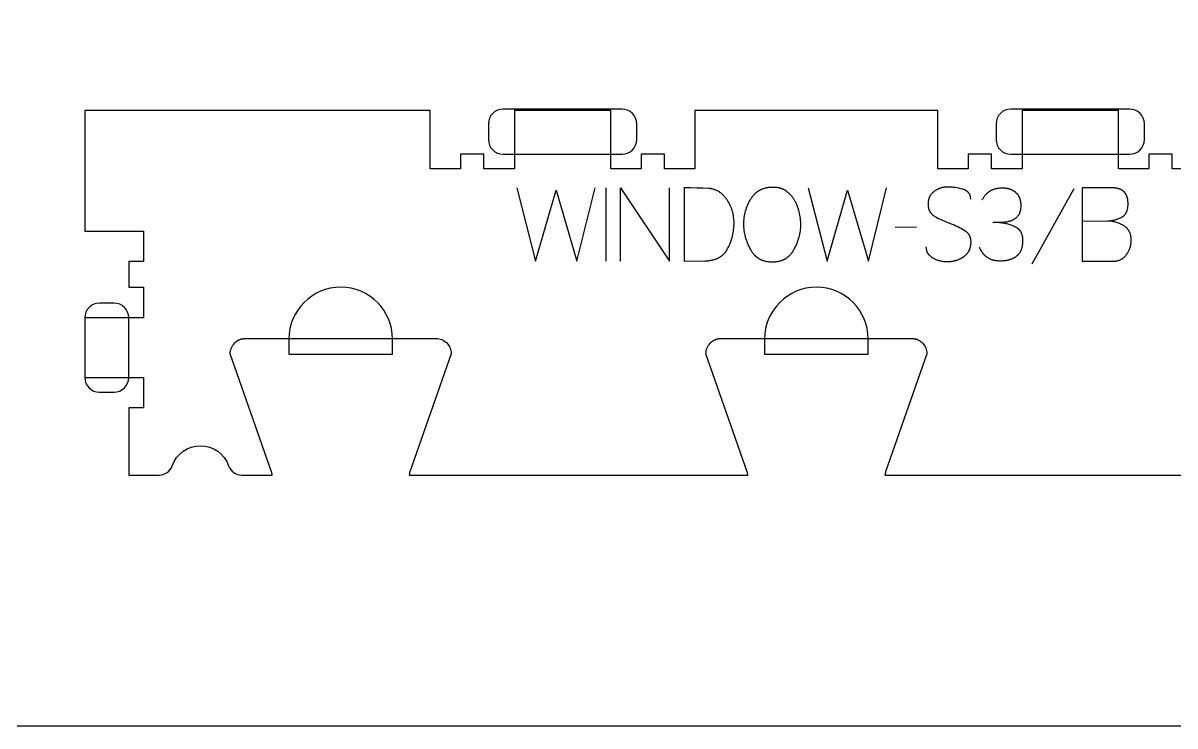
# Model space of a CAD drawing. Extents: x 0 to 4485, y 0 to 8771.
# Drawn here: x 1596.2 to 2068.2, y 3762.6 to 4050.7 of the extents above; entities that cross this region are included whole.
import ezdxf

# ---------------------------------------------------------------- set-up
doc = ezdxf.new("R2010")
doc.units = 0
for name, color, linetype in [('0_SHEET_SPRUCEPLY_2440X122', 1, 'CONTINUOUS'), ('1_ANYTOOL_1MMDEEP_LABELS_S', 2, 'CONTINUOUS'), ('4_ANYTOOL_CUTTHROUGH_OUTSI', 5, 'CONTINUOUS'), ('5_ANYTOOL_HALF_MILL_9MM_IN', 3, 'CONTINUOUS')]:
    doc.layers.add(name, color=color, linetype=linetype)

msp = doc.modelspace()

# ---------------------------------------------------------------- linework, layer by layer
at = {"layer": '0_SHEET_SPRUCEPLY_2440X122'}
msp.add_lwpolyline([(371.7, 4982.59), (371.7, 3762.59), (2811.7, 3762.59), (2811.7, 4982.59)], close=True, dxfattribs=at)
at = {"layer": '1_ANYTOOL_1MMDEEP_LABELS_S', "color": 2}
for points in [[(1903.6, 3983.5), (1903.97, 3983.5), (1904.33, 3983.48), (1904.69, 3983.45), (1905.04, 3983.41), (1905.22, 3983.38), (1905.39, 3983.36), (1905.55, 3983.33), (1905.72, 3983.29), (1905.89, 3983.26), (1906.05, 3983.22), (1906.21, 3983.18), (1906.37, 3983.13), (1906.53, 3983.08), (1906.69, 3983.03), (1906.84, 3982.98), (1907, 3982.92), (1907.15, 3982.86), (1907.3, 3982.8), (1907.45, 3982.74), (1907.59, 3982.67), (1907.74, 3982.6), (1907.88, 3982.53), (1908.02, 3982.45), (1908.16, 3982.37), (1908.3, 3982.29), (1908.43, 3982.2), (1908.57, 3982.11), (1908.7, 3982.02), (1908.96, 3981.84), (1909.21, 3981.64), (1909.46, 3981.44), (1909.7, 3981.23), (1909.94, 3981.02), (1910.17, 3980.8), (1910.39, 3980.58), (1910.61, 3980.35), (1910.82, 3980.11), (1911.03, 3979.87), (1911.23, 3979.62), (1911.43, 3979.36), (1911.62, 3979.1), (1911.8, 3978.83), (1911.98, 3978.55), (1912.15, 3978.27), (1912.31, 3977.99), (1912.47, 3977.7), (1912.63, 3977.4), (1912.78, 3977.11), (1912.92, 3976.81), (1913.06, 3976.5), (1913.19, 3976.2), (1913.32, 3975.88), (1913.44, 3975.57), (1913.55, 3975.25), (1913.66, 3974.93), (1913.76, 3974.6), (1913.86, 3974.27), (1913.95, 3973.94), (1914.04, 3973.6), (1914.12, 3973.26), (1914.27, 3972.58), (1914.39, 3971.9), (1914.5, 3971.23), (1914.59, 3970.57), (1914.65, 3969.91), (1914.7, 3969.27), (1914.73, 3968.62), (1914.74, 3967.99), (1914.73, 3967.35), (1914.7, 3966.71), (1914.64, 3966.07), (1914.57, 3965.44), (1914.47, 3964.8), (1914.35, 3964.16), (1914.21, 3963.52), (1914.05, 3962.89), (1913.87, 3962.25), (1913.66, 3961.61), (1913.44, 3960.97), (1913.19, 3960.34), (1912.92, 3959.7), (1912.63, 3959.06), (1912.31, 3958.42), (1911.98, 3957.79), (1911.8, 3957.47), (1911.62, 3957.17), (1911.43, 3956.88), (1911.24, 3956.59), (1911.04, 3956.32), (1910.83, 3956.05), (1910.62, 3955.8), (1910.4, 3955.56), (1910.28, 3955.44), (1910.17, 3955.32), (1910.05, 3955.21), (1909.94, 3955.1), (1909.82, 3954.99), (1909.7, 3954.88), (1909.58, 3954.78), (1909.46, 3954.68), (1909.33, 3954.58), (1909.2, 3954.49), (1909.08, 3954.39), (1908.95, 3954.3), (1908.82, 3954.21), (1908.68, 3954.13), (1908.55, 3954.04), (1908.41, 3953.96), (1908.28, 3953.88), (1908.14, 3953.81), (1908, 3953.73), (1907.86, 3953.66), (1907.71, 3953.6), (1907.57, 3953.53), (1907.42, 3953.47), (1907.27, 3953.4), (1907.13, 3953.35), (1906.97, 3953.29), (1906.82, 3953.24), (1906.67, 3953.19), (1906.35, 3953.09), (1906.03, 3953.01), (1905.71, 3952.93), (1905.38, 3952.87), (1905.04, 3952.81), (1904.7, 3952.77), (1904.34, 3952.73), (1903.99, 3952.71), (1903.63, 3952.69), (1903.26, 3952.69), (1902.87, 3952.69), (1902.5, 3952.71), (1902.13, 3952.73), (1901.77, 3952.77), (1901.41, 3952.81), (1901.06, 3952.87), (1900.72, 3952.94), (1900.38, 3953.01), (1900.05, 3953.1), (1899.73, 3953.19), (1899.57, 3953.25), (1899.42, 3953.3), (1899.26, 3953.36), (1899.11, 3953.42), (1898.95, 3953.48), (1898.8, 3953.54), (1898.66, 3953.61), (1898.51, 3953.68), (1898.36, 3953.75), (1898.22, 3953.83), (1898.08, 3953.9), (1897.94, 3953.98), (1897.8, 3954.07), (1897.66, 3954.15), (1897.52, 3954.24), (1897.39, 3954.33), (1897.26, 3954.42), (1897.13, 3954.52), (1897, 3954.61), (1896.87, 3954.71), (1896.75, 3954.82), (1896.62, 3954.92), (1896.5, 3955.03), (1896.38, 3955.14), (1896.26, 3955.25), (1896.14, 3955.37), (1896.03, 3955.48), (1895.92, 3955.6), (1895.8, 3955.73), (1895.69, 3955.85), (1895.48, 3956.11), (1895.27, 3956.38), (1895.06, 3956.66), (1894.87, 3956.95), (1894.68, 3957.25), (1894.5, 3957.55), (1894.32, 3957.87), (1893.99, 3958.52), (1893.67, 3959.17), (1893.38, 3959.82), (1893.11, 3960.47), (1892.86, 3961.12), (1892.64, 3961.77), (1892.43, 3962.42), (1892.25, 3963.07), (1892.09, 3963.72), (1891.94, 3964.37), (1891.83, 3965.02), (1891.73, 3965.68), (1891.65, 3966.33), (1891.6, 3966.98), (1891.57, 3967.63), (1891.56, 3968.29), (1891.57, 3968.98), (1891.6, 3969.67), (1891.66, 3970.35), (1891.74, 3971.03), (1891.84, 3971.7), (1891.96, 3972.36), (1892.11, 3973.02), (1892.28, 3973.67), (1892.47, 3974.32), (1892.69, 3974.96), (1892.92, 3975.59), (1893.18, 3976.22), (1893.47, 3976.85), (1893.77, 3977.46), (1894.1, 3978.07), (1894.45, 3978.68), (1894.63, 3978.98), (1894.82, 3979.26), (1895.02, 3979.54), (1895.22, 3979.81), (1895.43, 3980.07), (1895.65, 3980.32), (1895.88, 3980.56), (1896.11, 3980.79), (1896.22, 3980.9), (1896.34, 3981.01), (1896.46, 3981.12), (1896.59, 3981.22), (1896.71, 3981.33), (1896.84, 3981.43), (1896.96, 3981.52), (1897.09, 3981.62), (1897.22, 3981.71), (1897.35, 3981.8), (1897.49, 3981.89), (1897.62, 3981.98), (1897.76, 3982.06), (1897.9, 3982.14), (1898.04, 3982.22), (1898.18, 3982.3), (1898.33, 3982.37), (1898.47, 3982.44), (1898.77, 3982.58), (1899.07, 3982.71), (1899.38, 3982.82), (1899.69, 3982.93), (1900.02, 3983.03), (1900.35, 3983.12), (1900.68, 3983.2), (1901.02, 3983.27), (1901.37, 3983.33), (1901.73, 3983.38), (1902.09, 3983.43), (1902.46, 3983.46), (1902.83, 3983.48), (1903.21, 3983.5)], [(1867.13, 3983.16), (1867.13, 3953.16), (1875.66, 3953.24), (1876.07, 3953.25), (1876.47, 3953.27), (1876.87, 3953.3), (1877.25, 3953.34), (1877.63, 3953.39), (1878.01, 3953.45), (1878.37, 3953.51), (1878.73, 3953.59), (1879.07, 3953.68), (1879.41, 3953.77), (1879.75, 3953.88), (1880.07, 3953.99), (1880.39, 3954.11), (1880.54, 3954.18), (1880.7, 3954.25), (1880.85, 3954.32), (1881, 3954.39), (1881.15, 3954.46), (1881.29, 3954.54), (1881.44, 3954.62), (1881.58, 3954.7), (1881.72, 3954.79), (1881.85, 3954.87), (1881.99, 3954.96), (1882.12, 3955.05), (1882.26, 3955.15), (1882.39, 3955.24), (1882.51, 3955.34), (1882.64, 3955.44), (1882.76, 3955.55), (1882.89, 3955.65), (1883.01, 3955.76), (1883.12, 3955.87), (1883.24, 3955.98), (1883.35, 3956.1), (1883.47, 3956.21), (1883.58, 3956.33), (1883.68, 3956.46), (1883.79, 3956.58), (1883.9, 3956.71), (1884, 3956.84), (1884.1, 3956.97), (1884.2, 3957.1), (1884.29, 3957.24), (1884.39, 3957.38), (1884.57, 3957.66), (1884.75, 3957.96), (1884.91, 3958.26), (1885.23, 3958.88), (1885.53, 3959.5), (1885.8, 3960.13), (1886.06, 3960.77), (1886.29, 3961.41), (1886.51, 3962.06), (1886.7, 3962.71), (1886.87, 3963.37), (1887.03, 3964.03), (1887.16, 3964.7), (1887.27, 3965.38), (1887.36, 3966.06), (1887.44, 3966.75), (1887.49, 3967.44), (1887.52, 3968.14), (1887.53, 3968.84), (1887.52, 3969.44), (1887.49, 3970.03), (1887.44, 3970.62), (1887.37, 3971.2), (1887.28, 3971.77), (1887.23, 3972.05), (1887.18, 3972.34), (1887.12, 3972.62), (1887.05, 3972.9), (1886.98, 3973.18), (1886.91, 3973.45), (1886.83, 3973.73), (1886.74, 3974), (1886.65, 3974.27), (1886.56, 3974.54), (1886.46, 3974.81), (1886.35, 3975.08), (1886.24, 3975.35), (1886.13, 3975.61), (1885.89, 3976.14), (1885.62, 3976.65), (1885.34, 3977.17), (1885.04, 3977.67), (1884.85, 3977.98), (1884.65, 3978.28), (1884.45, 3978.56), (1884.24, 3978.84), (1884.03, 3979.11), (1883.82, 3979.37), (1883.61, 3979.62), (1883.39, 3979.86), (1883.17, 3980.09), (1882.94, 3980.32), (1882.72, 3980.53), (1882.48, 3980.74), (1882.25, 3980.93), (1882.01, 3981.12), (1881.77, 3981.29), (1881.52, 3981.46), (1881.27, 3981.62), (1881.02, 3981.77), (1880.77, 3981.91), (1880.51, 3982.04), (1880.24, 3982.16), (1879.98, 3982.27), (1879.71, 3982.37), (1879.44, 3982.47), (1879.16, 3982.55), (1878.88, 3982.63), (1878.6, 3982.69), (1878.31, 3982.75), (1878.02, 3982.79), (1877.73, 3982.83), (1877.43, 3982.86), (1877.13, 3982.88), (1874.7, 3982.99), (1872.22, 3983.07), (1869.7, 3983.13)]]:
    msp.add_lwpolyline(points, close=True, dxfattribs=at)
for points in [[(1984.51, 3978.57), (1984.51, 3978.76), (1984.51, 3978.85), (1984.5, 3978.95), (1984.49, 3979.04), (1984.48, 3979.13), (1984.47, 3979.21), (1984.46, 3979.3), (1984.45, 3979.39), (1984.43, 3979.47), (1984.42, 3979.56), (1984.4, 3979.64), (1984.38, 3979.72), (1984.36, 3979.8), (1984.33, 3979.88), (1984.31, 3979.96), (1984.28, 3980.04), (1984.25, 3980.12), (1984.22, 3980.19), (1984.19, 3980.27), (1984.16, 3980.34), (1984.13, 3980.42), (1984.09, 3980.49), (1984.05, 3980.56), (1984.01, 3980.63), (1983.97, 3980.7), (1983.93, 3980.77), (1983.89, 3980.83), (1983.84, 3980.9), (1983.79, 3980.96), (1983.74, 3981.03), (1983.69, 3981.09), (1983.64, 3981.15), (1983.59, 3981.21), (1983.53, 3981.27), (1983.48, 3981.33), (1983.42, 3981.39), (1983.36, 3981.45), (1983.3, 3981.5), (1983.23, 3981.56), (1983.17, 3981.61), (1983.1, 3981.66), (1983.03, 3981.71), (1982.96, 3981.76), (1982.89, 3981.81), (1982.82, 3981.86), (1982.74, 3981.91), (1982.67, 3981.96), (1982.59, 3982), (1982.51, 3982.05), (1982.43, 3982.09), (1982.35, 3982.13), (1982.18, 3982.21), (1982, 3982.29), (1981.82, 3982.36), (1981.63, 3982.43), (1981.44, 3982.5), (1981.23, 3982.56), (1980.42, 3982.78), (1979.62, 3982.97), (1978.84, 3983.13), (1978.07, 3983.27), (1977.69, 3983.32), (1977.31, 3983.37), (1976.94, 3983.41), (1976.57, 3983.44), (1976.2, 3983.47), (1975.84, 3983.49), (1975.48, 3983.5), (1975.13, 3983.5), (1974.93, 3983.5), (1974.74, 3983.49), (1974.55, 3983.49), (1974.36, 3983.47), (1974.17, 3983.46), (1973.98, 3983.44), (1973.79, 3983.41), (1973.6, 3983.39), (1973.42, 3983.36), (1973.23, 3983.32), (1973.05, 3983.29), (1972.87, 3983.25), (1972.69, 3983.2), (1972.51, 3983.15), (1972.34, 3983.1), (1972.16, 3983.05), (1971.98, 3982.99), (1971.81, 3982.93), (1971.64, 3982.86), (1971.47, 3982.79), (1971.3, 3982.72), (1971.13, 3982.64), (1970.96, 3982.56), (1970.8, 3982.48), (1970.63, 3982.39), (1970.47, 3982.3), (1970.31, 3982.21), (1970.14, 3982.11), (1969.98, 3982.01), (1969.83, 3981.9), (1969.67, 3981.79), (1969.51, 3981.68), (1969.36, 3981.56), (1969.21, 3981.45), (1969.07, 3981.33), (1968.93, 3981.2), (1968.8, 3981.07), (1968.67, 3980.94), (1968.54, 3980.81), (1968.43, 3980.67), (1968.31, 3980.53), (1968.2, 3980.39), (1968.1, 3980.24), (1968, 3980.09), (1967.9, 3979.94), (1967.81, 3979.79), (1967.73, 3979.63), (1967.65, 3979.47), (1967.57, 3979.3), (1967.5, 3979.14), (1967.44, 3978.97), (1967.38, 3978.79), (1967.32, 3978.62), (1967.27, 3978.44), (1967.22, 3978.25), (1967.18, 3978.07), (1967.15, 3977.88), (1967.11, 3977.69), (1967.09, 3977.49), (1967.07, 3977.3), (1967.05, 3977.09), (1967.04, 3976.89), (1967.03, 3976.68), (1967.03, 3976.47), (1967.03, 3976.26), (1967.04, 3976.05), (1967.05, 3975.84), (1967.07, 3975.63), (1967.1, 3975.43), (1967.13, 3975.24), (1967.16, 3975.04), (1967.2, 3974.86), (1967.25, 3974.67), (1967.3, 3974.49), (1967.36, 3974.31), (1967.43, 3974.13), (1967.46, 3974.05), (1967.49, 3973.96), (1967.53, 3973.88), (1967.57, 3973.8), (1967.61, 3973.71), (1967.65, 3973.63), (1967.69, 3973.55), (1967.73, 3973.47), (1967.78, 3973.39), (1967.83, 3973.32), (1967.87, 3973.24), (1967.92, 3973.16), (1967.97, 3973.09), (1968.02, 3973.02), (1968.08, 3972.94), (1968.13, 3972.87), (1968.19, 3972.8), (1968.25, 3972.73), (1968.3, 3972.66), (1968.36, 3972.59), (1968.43, 3972.52), (1968.49, 3972.46), (1968.55, 3972.39), (1968.62, 3972.33), (1968.75, 3972.2), (1968.89, 3972.08), (1969.04, 3971.96), (1969.19, 3971.84), (1969.35, 3971.73), (1969.51, 3971.62), (1969.68, 3971.52), (1969.86, 3971.42), (1970.57, 3971.03), (1971.3, 3970.65), (1972.05, 3970.28), (1972.81, 3969.92), (1973.59, 3969.58), (1974.39, 3969.24), (1975.2, 3968.92), (1976.03, 3968.61), (1976.85, 3968.3), (1977.66, 3967.97), (1978.44, 3967.62), (1979.21, 3967.26), (1979.95, 3966.89), (1980.68, 3966.5), (1981.39, 3966.09), (1982.07, 3965.67), (1982.24, 3965.56), (1982.4, 3965.45), (1982.55, 3965.33), (1982.62, 3965.27), (1982.7, 3965.21), (1982.77, 3965.15), (1982.84, 3965.09), (1982.91, 3965.02), (1982.98, 3964.96), (1983.04, 3964.89), (1983.11, 3964.83), (1983.17, 3964.76), (1983.23, 3964.69), (1983.29, 3964.62), (1983.35, 3964.55), (1983.41, 3964.48), (1983.46, 3964.41), (1983.52, 3964.33), (1983.57, 3964.26), (1983.62, 3964.18), (1983.67, 3964.1), (1983.72, 3964.03), (1983.77, 3963.95), (1983.81, 3963.87), (1983.86, 3963.79), (1983.9, 3963.71), (1983.94, 3963.62), (1983.98, 3963.54), (1984.02, 3963.46), (1984.06, 3963.37), (1984.09, 3963.28), (1984.13, 3963.2), (1984.16, 3963.11), (1984.19, 3963.02), (1984.22, 3962.93), (1984.25, 3962.84), (1984.27, 3962.74), (1984.32, 3962.56), (1984.36, 3962.36), (1984.4, 3962.17), (1984.43, 3961.97), (1984.46, 3961.77), (1984.48, 3961.56), (1984.49, 3961.35), (1984.5, 3961.13), (1984.5, 3960.91), (1984.5, 3960.69), (1984.49, 3960.46), (1984.47, 3960.23), (1984.45, 3960), (1984.42, 3959.77), (1984.39, 3959.55), (1984.36, 3959.33), (1984.31, 3959.11), (1984.27, 3958.9), (1984.22, 3958.69), (1984.16, 3958.49), (1984.1, 3958.28), (1984.03, 3958.09), (1983.96, 3957.89), (1983.88, 3957.7), (1983.8, 3957.52), (1983.72, 3957.33), (1983.62, 3957.15), (1983.53, 3956.98), (1983.43, 3956.81), (1983.32, 3956.64), (1983.21, 3956.47), (1983.09, 3956.31), (1982.97, 3956.16), (1982.84, 3956), (1982.71, 3955.86), (1982.57, 3955.71), (1982.43, 3955.57), (1982.29, 3955.43), (1982.13, 3955.3), (1981.98, 3955.17), (1981.81, 3955.04), (1981.65, 3954.92), (1981.48, 3954.8), (1981.3, 3954.68), (1980.94, 3954.46), (1980.57, 3954.25), (1980.21, 3954.06), (1979.83, 3953.88), (1979.46, 3953.72), (1979.08, 3953.56), (1978.89, 3953.49), (1978.7, 3953.43), (1978.51, 3953.36), (1978.31, 3953.3), (1978.12, 3953.25), (1977.93, 3953.19), (1977.73, 3953.14), (1977.53, 3953.1), (1977.34, 3953.06), (1977.14, 3953.02), (1976.94, 3952.98), (1976.74, 3952.95), (1976.54, 3952.92), (1976.34, 3952.89), (1975.93, 3952.85), (1975.52, 3952.83), (1975.11, 3952.82), (1974.69, 3952.82), (1974.28, 3952.83), (1973.88, 3952.86), (1973.48, 3952.9), (1973.09, 3952.95), (1972.7, 3953.01), (1972.31, 3953.09), (1971.93, 3953.18), (1971.55, 3953.28), (1971.18, 3953.4), (1970.81, 3953.53), (1970.45, 3953.67), (1970.09, 3953.82), (1969.74, 3953.99), (1969.39, 3954.17), (1969.04, 3954.36), (1968.87, 3954.46), (1968.71, 3954.56), (1968.55, 3954.67), (1968.4, 3954.78), (1968.25, 3954.89), (1968.11, 3955.01), (1967.97, 3955.12), (1967.84, 3955.25), (1967.72, 3955.37), (1967.6, 3955.5), (1967.48, 3955.63), (1967.37, 3955.76), (1967.32, 3955.83), (1967.27, 3955.89), (1967.22, 3955.96), (1967.17, 3956.03), (1967.12, 3956.1), (1967.07, 3956.18), (1967.03, 3956.25), (1966.98, 3956.32), (1966.94, 3956.39), (1966.9, 3956.47), (1966.86, 3956.54), (1966.82, 3956.62), (1966.79, 3956.69), (1966.75, 3956.77), (1966.72, 3956.85), (1966.68, 3956.93), (1966.65, 3957.01), (1966.62, 3957.09), (1966.59, 3957.17), (1966.57, 3957.25), (1966.52, 3957.41), (1966.47, 3957.58), (1966.43, 3957.75), (1966.4, 3957.93), (1966.37, 3958.1), (1966.34, 3958.28), (1966.32, 3958.46), (1966.31, 3958.65), (1966.3, 3958.84), (1966.3, 3959.03)], [(1798.51, 3983.16), (1806.23, 3953.16), (1814.67, 3982.26), (1823.16, 3953.16), (1830.66, 3983.16)], [(1835.03, 3983.16), (1835.03, 3953.16)], [(1841.03, 3953.16), (1841.03, 3983.16), (1861.08, 3953.16), (1861.08, 3983.16)], [(1917.91, 3983.16), (1925.63, 3953.16), (1934.07, 3982.26), (1942.56, 3953.16), (1950.06, 3983.16)], [(1989.23, 3978.23), (1989.39, 3978.53), (1989.55, 3978.83), (1989.72, 3979.11), (1989.9, 3979.39), (1990.08, 3979.65), (1990.27, 3979.91), (1990.47, 3980.15), (1990.57, 3980.27), (1990.67, 3980.39), (1990.77, 3980.5), (1990.88, 3980.61), (1990.99, 3980.72), (1991.09, 3980.83), (1991.2, 3980.93), (1991.32, 3981.04), (1991.43, 3981.14), (1991.54, 3981.23), (1991.66, 3981.33), (1991.78, 3981.42), (1991.9, 3981.51), (1992.02, 3981.6), (1992.14, 3981.68), (1992.26, 3981.77), (1992.39, 3981.85), (1992.52, 3981.93), (1992.65, 3982), (1992.78, 3982.08), (1992.91, 3982.15), (1993.04, 3982.22), (1993.18, 3982.28), (1993.31, 3982.35), (1993.45, 3982.41), (1993.59, 3982.47), (1993.73, 3982.52), (1993.87, 3982.58), (1994.02, 3982.63), (1994.16, 3982.68), (1994.31, 3982.72), (1994.46, 3982.77), (1994.76, 3982.85), (1995.07, 3982.92), (1995.39, 3982.99), (1995.71, 3983.04), (1996.04, 3983.08), (1996.37, 3983.12), (1996.71, 3983.14), (1997.06, 3983.15), (1997.41, 3983.16), (1997.62, 3983.16), (1997.83, 3983.15), (1998.04, 3983.14), (1998.24, 3983.13), (1998.44, 3983.11), (1998.64, 3983.09), (1998.83, 3983.07), (1999.03, 3983.04), (1999.22, 3983.01), (1999.41, 3982.97), (1999.59, 3982.94), (1999.77, 3982.89), (1999.96, 3982.85), (2000.13, 3982.8), (2000.31, 3982.74), (2000.48, 3982.69), (2000.65, 3982.63), (2000.82, 3982.56), (2000.99, 3982.49), (2001.15, 3982.42), (2001.31, 3982.35), (2001.47, 3982.27), (2001.63, 3982.18), (2001.78, 3982.1), (2001.93, 3982.01), (2002.08, 3981.91), (2002.23, 3981.82), (2002.37, 3981.72), (2002.51, 3981.61), (2002.65, 3981.5), (2002.79, 3981.39), (2002.92, 3981.27), (2003.05, 3981.15), (2003.18, 3981.03), (2003.3, 3980.91), (2003.42, 3980.78), (2003.53, 3980.65), (2003.64, 3980.51), (2003.74, 3980.37), (2003.85, 3980.23), (2003.94, 3980.09), (2004.03, 3979.94), (2004.12, 3979.79), (2004.21, 3979.64), (2004.29, 3979.48), (2004.36, 3979.32), (2004.43, 3979.16), (2004.5, 3978.99), (2004.56, 3978.82), (2004.62, 3978.65), (2004.68, 3978.47), (2004.73, 3978.3), (2004.77, 3978.12), (2004.81, 3977.93), (2004.85, 3977.74), (2004.88, 3977.55), (2004.91, 3977.36), (2004.94, 3977.16), (2004.96, 3976.96), (2004.98, 3976.76), (2004.99, 3976.55), (2005, 3976.34), (2005, 3976.13), (2004.99, 3975.57), (2004.98, 3975.24), (2004.96, 3974.92), (2004.93, 3974.61), (2004.89, 3974.3), (2004.86, 3974.16), (2004.84, 3974.01), (2004.81, 3973.87), (2004.78, 3973.73), (2004.74, 3973.6), (2004.71, 3973.46), (2004.67, 3973.33), (2004.63, 3973.2), (2004.59, 3973.08), (2004.55, 3972.95), (2004.5, 3972.83), (2004.45, 3972.71), (2004.4, 3972.6), (2004.35, 3972.48), (2004.29, 3972.37), (2004.23, 3972.27), (2004.18, 3972.16), (2004.11, 3972.06), (2004.05, 3971.96), (2003.98, 3971.86), (2003.91, 3971.77), (2003.84, 3971.67), (2003.69, 3971.49), (2003.54, 3971.32), (2003.39, 3971.16), (2003.23, 3971), (2003.15, 3970.92), (2003.06, 3970.85), (2002.98, 3970.77), (2002.9, 3970.7), (2002.81, 3970.63), (2002.72, 3970.56), (2002.63, 3970.5), (2002.55, 3970.43), (2002.45, 3970.37), (2002.36, 3970.31), (2002.27, 3970.24), (2002.18, 3970.19), (2002.08, 3970.13), (2001.99, 3970.07), (2001.89, 3970.02), (2001.79, 3969.97), (2001.69, 3969.92), (2001.59, 3969.87), (2001.49, 3969.82), (2001.39, 3969.78), (2001.29, 3969.74), (2001.18, 3969.69), (2000.97, 3969.62), (2000.75, 3969.54), (2000.54, 3969.47), (2000.32, 3969.41), (2000.1, 3969.35), (1999.87, 3969.3), (1999.65, 3969.24), (1999.42, 3969.2), (1999.19, 3969.16), (1998.95, 3969.12), (1998.72, 3969.08), (1998.48, 3969.05), (1998.24, 3969.03), (1998, 3969.01), (1997.76, 3968.99), (1997.51, 3968.98), (1997.26, 3968.97), (1993.56, 3968.93)], [(2026.77, 3982.69), (2009.58, 3951.92)], [(2030.2, 3983.16), (2030.2, 3953.16), (2039.88, 3953.16), (2042.41, 3953.07), (2042.64, 3953.07), (2042.87, 3953.07), (2043.09, 3953.07), (2043.31, 3953.09), (2043.53, 3953.1), (2043.74, 3953.13), (2043.95, 3953.15), (2044.16, 3953.19), (2044.36, 3953.23), (2044.56, 3953.27), (2044.76, 3953.32), (2044.95, 3953.38), (2045.14, 3953.44), (2045.33, 3953.51), (2045.52, 3953.58), (2045.7, 3953.66), (2045.88, 3953.74), (2046.05, 3953.83), (2046.22, 3953.93), (2046.39, 3954.03), (2046.56, 3954.13), (2046.72, 3954.24), (2046.88, 3954.36), (2047.04, 3954.48), (2047.19, 3954.61), (2047.34, 3954.75), (2047.49, 3954.89), (2047.63, 3955.03), (2047.77, 3955.18), (2047.91, 3955.34), (2048.05, 3955.5), (2048.18, 3955.67), (2048.31, 3955.84), (2048.43, 3956.01), (2048.55, 3956.18), (2048.66, 3956.36), (2048.78, 3956.53), (2048.88, 3956.71), (2048.99, 3956.88), (2049.09, 3957.06), (2049.18, 3957.24), (2049.27, 3957.42), (2049.36, 3957.61), (2049.44, 3957.79), (2049.52, 3957.97), (2049.6, 3958.16), (2049.67, 3958.34), (2049.74, 3958.53), (2049.8, 3958.72), (2049.86, 3958.91), (2049.91, 3959.1), (2049.96, 3959.29), (2050.01, 3959.49), (2050.05, 3959.68), (2050.09, 3959.88), (2050.13, 3960.07), (2050.16, 3960.27), (2050.18, 3960.47), (2050.21, 3960.67), (2050.22, 3960.87), (2050.24, 3961.07), (2050.25, 3961.28), (2050.25, 3961.48), (2050.26, 3961.69), (2050.25, 3961.94), (2050.24, 3962.19), (2050.23, 3962.43), (2050.21, 3962.67), (2050.18, 3962.9), (2050.15, 3963.13), (2050.12, 3963.36), (2050.07, 3963.58), (2050.03, 3963.8), (2049.97, 3964.01), (2049.91, 3964.22), (2049.85, 3964.42), (2049.77, 3964.62), (2049.7, 3964.81), (2049.62, 3965), (2049.53, 3965.19), (2049.48, 3965.28), (2049.43, 3965.37), (2049.38, 3965.45), (2049.33, 3965.54), (2049.28, 3965.63), (2049.23, 3965.71), (2049.17, 3965.8), (2049.12, 3965.88), (2049.06, 3965.96), (2049, 3966.04), (2048.94, 3966.12), (2048.88, 3966.2), (2048.82, 3966.28), (2048.75, 3966.36), (2048.68, 3966.43), (2048.62, 3966.5), (2048.55, 3966.58), (2048.48, 3966.65), (2048.41, 3966.72), (2048.33, 3966.79), (2048.26, 3966.86), (2048.18, 3966.93), (2048.02, 3967.06), (2047.86, 3967.18), (2047.69, 3967.31), (2047.52, 3967.42), (2047.34, 3967.54), (2046.97, 3967.75), (2046.6, 3967.96), (2046.22, 3968.15), (2045.84, 3968.33), (2045.44, 3968.5), (2045.05, 3968.66), (2044.64, 3968.81), (2044.23, 3968.95), (2043.82, 3969.07), (2043.4, 3969.18), (2042.97, 3969.28), (2042.54, 3969.37), (2042.1, 3969.45), (2041.65, 3969.52), (2041.2, 3969.57), (2040.74, 3969.62)], [(2030.2, 3969.49), (2040.74, 3969.62), (2041.14, 3969.65), (2041.53, 3969.69), (2041.92, 3969.74), (2042.3, 3969.79), (2042.68, 3969.86), (2043.05, 3969.94), (2043.42, 3970.02), (2043.78, 3970.11), (2044.13, 3970.22), (2044.48, 3970.33), (2044.83, 3970.45), (2045.17, 3970.58), (2045.5, 3970.71), (2045.83, 3970.86), (2046.15, 3971.02), (2046.46, 3971.18), (2046.54, 3971.22), (2046.62, 3971.27), (2046.69, 3971.31), (2046.77, 3971.36), (2046.84, 3971.41), (2046.91, 3971.46), (2046.98, 3971.51), (2047.05, 3971.56), (2047.12, 3971.62), (2047.19, 3971.67), (2047.25, 3971.73), (2047.32, 3971.79), (2047.38, 3971.84), (2047.44, 3971.91), (2047.5, 3971.97), (2047.56, 3972.03), (2047.62, 3972.1), (2047.68, 3972.16), (2047.73, 3972.23), (2047.79, 3972.3), (2047.84, 3972.37), (2047.89, 3972.44), (2047.94, 3972.51), (2047.99, 3972.59), (2048.04, 3972.66), (2048.09, 3972.74), (2048.13, 3972.82), (2048.18, 3972.9), (2048.22, 3972.98), (2048.26, 3973.06), (2048.3, 3973.15), (2048.34, 3973.23), (2048.38, 3973.32), (2048.42, 3973.41), (2048.49, 3973.59), (2048.56, 3973.77), (2048.62, 3973.96), (2048.67, 3974.16), (2048.73, 3974.36), (2048.77, 3974.57), (2048.81, 3974.78), (2048.85, 3975), (2048.88, 3975.23), (2048.91, 3975.46), (2048.93, 3975.69), (2048.95, 3975.93), (2048.96, 3976.18), (2048.97, 3976.43), (2048.97, 3976.69), (2048.96, 3977.09), (2048.96, 3977.28), (2048.94, 3977.47), (2048.93, 3977.66), (2048.91, 3977.84), (2048.89, 3978.03), (2048.87, 3978.2), (2048.84, 3978.38), (2048.81, 3978.55), (2048.77, 3978.72), (2048.74, 3978.89), (2048.69, 3979.05), (2048.65, 3979.21), (2048.6, 3979.37), (2048.55, 3979.52), (2048.5, 3979.67), (2048.44, 3979.82), (2048.38, 3979.96), (2048.32, 3980.1), (2048.25, 3980.24), (2048.18, 3980.37), (2048.11, 3980.5), (2048.03, 3980.63), (2047.95, 3980.76), (2047.87, 3980.88), (2047.78, 3981), (2047.69, 3981.11), (2047.6, 3981.22), (2047.5, 3981.33), (2047.4, 3981.44), (2047.3, 3981.54), (2047.19, 3981.64), (2047.08, 3981.74), (2046.97, 3981.83), (2046.85, 3981.92), (2046.74, 3982.01), (2046.61, 3982.09), (2046.49, 3982.17), (2046.36, 3982.25), (2046.23, 3982.32), (2046.09, 3982.39), (2045.95, 3982.46), (2045.81, 3982.53), (2045.66, 3982.59), (2045.52, 3982.65), (2045.36, 3982.7), (2045.21, 3982.75), (2045.05, 3982.8), (2044.89, 3982.85), (2044.72, 3982.89), (2044.56, 3982.93), (2044.39, 3982.97), (2044.21, 3983), (2044.03, 3983.03), (2043.85, 3983.06), (2043.67, 3983.08), (2043.48, 3983.1), (2043.29, 3983.12), (2043.09, 3983.13), (2042.7, 3983.15), (2042.28, 3983.16), (2030.2, 3983.16)], [(1962.27, 3967.04), (1953.48, 3966.96)], [(1996.34, 3968.93), (1996.78, 3968.9), (1997.21, 3968.87), (1997.64, 3968.82), (1998.06, 3968.76), (1998.48, 3968.69), (1998.9, 3968.61), (1999.31, 3968.51), (1999.72, 3968.41), (2000.12, 3968.3), (2000.52, 3968.17), (2000.91, 3968.04), (2001.3, 3967.89), (2001.68, 3967.73), (2002.07, 3967.56), (2002.44, 3967.38), (2002.81, 3967.19), (2003, 3967.09), (2003.17, 3966.99), (2003.26, 3966.94), (2003.34, 3966.88), (2003.42, 3966.82), (2003.51, 3966.77), (2003.59, 3966.71), (2003.66, 3966.65), (2003.74, 3966.58), (2003.82, 3966.52), (2003.89, 3966.46), (2003.97, 3966.39), (2004.04, 3966.33), (2004.11, 3966.26), (2004.18, 3966.19), (2004.24, 3966.12), (2004.31, 3966.05), (2004.37, 3965.98), (2004.44, 3965.9), (2004.5, 3965.83), (2004.56, 3965.75), (2004.62, 3965.67), (2004.67, 3965.6), (2004.73, 3965.52), (2004.78, 3965.44), (2004.83, 3965.35), (2004.89, 3965.27), (2004.94, 3965.19), (2004.98, 3965.1), (2005.03, 3965.01), (2005.08, 3964.93), (2005.12, 3964.84), (2005.16, 3964.75), (2005.2, 3964.66), (2005.24, 3964.56), (2005.28, 3964.47), (2005.35, 3964.28), (2005.42, 3964.08), (2005.48, 3963.88), (2005.54, 3963.67), (2005.59, 3963.46), (2005.63, 3963.25), (2005.67, 3963.03), (2005.7, 3962.8), (2005.72, 3962.57), (2005.74, 3962.34), (2005.76, 3962.1), (2005.77, 3961.85), (2005.77, 3961.6), (2005.77, 3961.32), (2005.76, 3961.05), (2005.75, 3960.78), (2005.73, 3960.52), (2005.71, 3960.26), (2005.68, 3960), (2005.65, 3959.75), (2005.61, 3959.51), (2005.57, 3959.27), (2005.53, 3959.04), (2005.48, 3958.81), (2005.42, 3958.58), (2005.36, 3958.36), (2005.29, 3958.15), (2005.22, 3957.94), (2005.15, 3957.73), (2005.07, 3957.53), (2004.98, 3957.34), (2004.89, 3957.15), (2004.8, 3956.96), (2004.7, 3956.78), (2004.6, 3956.61), (2004.49, 3956.44), (2004.37, 3956.27), (2004.25, 3956.11), (2004.13, 3955.96), (2004, 3955.81), (2003.93, 3955.73), (2003.87, 3955.66), (2003.8, 3955.59), (2003.73, 3955.52), (2003.66, 3955.45), (2003.59, 3955.39), (2003.51, 3955.32), (2003.44, 3955.26), (2003.28, 3955.13), (2003.13, 3955.01), (2002.97, 3954.89), (2002.8, 3954.78), (2002.63, 3954.67), (2002.46, 3954.56), (2002.29, 3954.46), (2002.11, 3954.36), (2001.93, 3954.27), (2001.74, 3954.18), (2001.56, 3954.09), (2001.36, 3954.01), (2001.17, 3953.93), (2000.97, 3953.85), (2000.76, 3953.78), (2000.56, 3953.72), (2000.35, 3953.65), (2000.14, 3953.59), (1999.92, 3953.54), (1999.7, 3953.48), (1999.47, 3953.44), (1999.25, 3953.39), (1999.02, 3953.35), (1998.78, 3953.31), (1998.54, 3953.28), (1998.06, 3953.23), (1997.56, 3953.19), (1997.04, 3953.17), (1996.51, 3953.16), (1996.13, 3953.16), (1995.76, 3953.18), (1995.39, 3953.21), (1995.03, 3953.25), (1994.68, 3953.3), (1994.51, 3953.33), (1994.34, 3953.36), (1994.17, 3953.39), (1994, 3953.43), (1993.84, 3953.47), (1993.67, 3953.52), (1993.51, 3953.56), (1993.35, 3953.61), (1993.2, 3953.66), (1993.04, 3953.72), (1992.89, 3953.77), (1992.74, 3953.83), (1992.59, 3953.9), (1992.44, 3953.96), (1992.29, 3954.03), (1992.15, 3954.1), (1992.01, 3954.17), (1991.87, 3954.25), (1991.73, 3954.33), (1991.59, 3954.41), (1991.46, 3954.5), (1991.33, 3954.58), (1991.2, 3954.67), (1991.07, 3954.77), (1990.94, 3954.86), (1990.82, 3954.96), (1990.7, 3955.06), (1990.57, 3955.17), (1990.46, 3955.28), (1990.34, 3955.39), (1990.22, 3955.5), (1990.11, 3955.61), (1990, 3955.73), (1989.89, 3955.85), (1989.78, 3955.98), (1989.68, 3956.1), (1989.58, 3956.23), (1989.47, 3956.37), (1989.37, 3956.5), (1989.28, 3956.64), (1989.18, 3956.78), (1989.09, 3956.92), (1989, 3957.07), (1988.91, 3957.22), (1988.73, 3957.52), (1988.57, 3957.84), (1988.41, 3958.17), (1988.26, 3958.51), (1988.11, 3958.86)]]:
    msp.add_lwpolyline(points, dxfattribs=at)
at = {"layer": '4_ANYTOOL_CUTTHROUGH_OUTSI', "color": 5}
msp.add_lwpolyline([(2079.52, 3990.93), (2067.02, 3990.93), (2067.02, 3996.93), (2057.52, 3996.93), (2057.52, 3990.93), (2045.02, 3990.93), (2045.02, 4014.93), (2005.52, 4014.93), (2005.52, 3990.93), (1993.02, 3990.93), (1993.02, 3996.93), (1983.52, 3996.93), (1983.52, 3990.93), (1971.02, 3990.93), (1971.02, 4014.93), (1871.52, 4014.93), (1871.52, 3990.93), (1859.02, 3990.93), (1859.02, 3996.93), (1849.52, 3996.93), (1849.52, 3990.93), (1837.02, 3990.93), (1837.02, 4014.93), (1797.52, 4014.93), (1797.52, 3990.93), (1785.02, 3990.93), (1785.02, 3996.93), (1775.52, 3996.93), (1775.52, 3990.93), (1763.02, 3990.93), (1763.02, 4014.93), (1621.52, 4014.93), (1621.52, 3965.43), (1645.52, 3965.43), (1645.52, 3952.93), (1639.52, 3952.93), (1639.52, 3942.43), (1645.52, 3942.43), (1645.52, 3929.93), (1621.52, 3929.93), (1621.52, 3905.43), (1645.52, 3905.43), (1645.52, 3892.93), (1639.52, 3892.93), (1639.52, 3865.43), (1651.93, 3865.43), (1651.93, 3865.43, 0.317837), (1657.35, 3869.26, -0.317837), (1668.9, 3877.43, -0.317837), (1680.45, 3869.26, 0.317837), (1685.87, 3865.43), (1698.27, 3865.43, 0.061485), (1698.03, 3866.82), (1681.12, 3915.14), (1681.12, 3915.18), (1681.12, 3915.18, -0.198912), (1682.95, 3919.6), (1683.06, 3919.7), (1683.17, 3919.81), (1683.28, 3919.91), (1683.4, 3920.01), (1683.52, 3920.1), (1683.64, 3920.19), (1683.76, 3920.28), (1683.89, 3920.37), (1684.02, 3920.46), (1684.15, 3920.54), (1684.28, 3920.61), (1684.42, 3920.69), (1684.56, 3920.76), (1684.7, 3920.83), (1684.84, 3920.89), (1684.98, 3920.96), (1685.12, 3921.01), (1685.27, 3921.07), (1685.42, 3921.12), (1685.56, 3921.16), (1685.71, 3921.21), (1685.86, 3921.25), (1686.01, 3921.28), (1686.16, 3921.31), (1686.32, 3921.34), (1686.47, 3921.36), (1686.62, 3921.39), (1686.77, 3921.4), (1686.92, 3921.41), (1687.07, 3921.42), (1687.22, 3921.43), (1687.37, 3921.43), (1765.37, 3921.43, -0.414214), (1771.62, 3915.18), (1771.62, 3915.14), (1771.61, 3915.1), (1754.71, 3866.82), (1754.71, 3866.82, 0.061485), (1754.48, 3865.43), (1893.17, 3865.43, 0.061485), (1892.93, 3866.82), (1876.02, 3915.14), (1876.02, 3915.18), (1876.02, 3915.18, -0.198912), (1877.85, 3919.6), (1877.96, 3919.7), (1878.07, 3919.81), (1878.18, 3919.91), (1878.3, 3920.01), (1878.42, 3920.1), (1878.54, 3920.19), (1878.66, 3920.28), (1878.79, 3920.37), (1878.92, 3920.46), (1879.05, 3920.54), (1879.18, 3920.61), (1879.32, 3920.69), (1879.46, 3920.76), (1879.6, 3920.83), (1879.74, 3920.89), (1879.88, 3920.96), (1880.02, 3921.01), (1880.17, 3921.07), (1880.32, 3921.12), (1880.46, 3921.16), (1880.61, 3921.21), (1880.76, 3921.25), (1880.91, 3921.28), (1881.06, 3921.31), (1881.22, 3921.34), (1881.37, 3921.36), (1881.52, 3921.39), (1881.67, 3921.4), (1881.82, 3921.41), (1881.97, 3921.42), (1882.12, 3921.43), (1882.27, 3921.43), (1960.27, 3921.43), (1960.42, 3921.43), (1960.57, 3921.42), (1960.72, 3921.41), (1960.87, 3921.4), (1961.03, 3921.39), (1961.18, 3921.36), (1961.33, 3921.34), (1961.48, 3921.31), (1961.63, 3921.28), (1961.78, 3921.25), (1961.93, 3921.21), (1962.08, 3921.16), (1962.23, 3921.12), (1962.37, 3921.07), (1962.52, 3921.01), (1962.66, 3920.96), (1962.81, 3920.89), (1962.95, 3920.83), (1963.09, 3920.76), (1963.22, 3920.69), (1963.36, 3920.61), (1963.49, 3920.54), (1963.63, 3920.46), (1963.75, 3920.37), (1963.88, 3920.28), (1964, 3920.19), (1964.13, 3920.1), (1964.24, 3920.01), (1964.36, 3919.91), (1964.47, 3919.81), (1964.58, 3919.7), (1964.69, 3919.6, -0.198912), (1966.52, 3915.18), (1966.52, 3915.14), (1966.51, 3915.1), (1949.61, 3866.82), (1949.61, 3866.82, 0.061485), (1949.38, 3865.43), (2088.07, 3865.43, 0.061485)], format="xyb", dxfattribs=at)
at = {"layer": '5_ANYTOOL_HALF_MILL_9MM_IN'}
for points in [[(1792.9, 4015.43, 0.414214), (1786.9, 4009.43), (1786.9, 4002.93, 0.414214), (1792.9, 3996.93), (1841.65, 3996.93, 0.414214), (1847.65, 4002.93), (1847.65, 4009.43, 0.414214), (1841.65, 4015.43)], [(2000.9, 4015.43, 0.414214), (1994.9, 4009.43), (1994.9, 4002.93, 0.414214), (2000.9, 3996.93), (2049.65, 3996.93, 0.414214), (2055.65, 4002.93), (2055.65, 4009.43, 0.414214), (2049.65, 4015.43)], [(1747.62, 3921.18, 1), (1705.12, 3921.18), (1705.12, 3920.93), (1705.12, 3914.93), (1747.62, 3914.93), (1747.62, 3920.93), (1747.62, 3921.18)], [(1942.52, 3921.18, 1), (1900.02, 3921.18), (1900.02, 3920.93), (1900.02, 3914.93), (1942.52, 3914.93), (1942.52, 3920.93), (1942.52, 3921.18)], [(1627.52, 3935.93, 0.414214), (1621.52, 3929.93), (1621.52, 3905.43, 0.414214), (1627.52, 3899.43), (1633.52, 3899.43, 0.414214), (1639.52, 3905.43), (1639.52, 3929.93, 0.414214), (1633.52, 3935.93)]]:
    msp.add_lwpolyline(points, format="xyb", close=True, dxfattribs=at)

doc.saveas('drawing.dxf')
